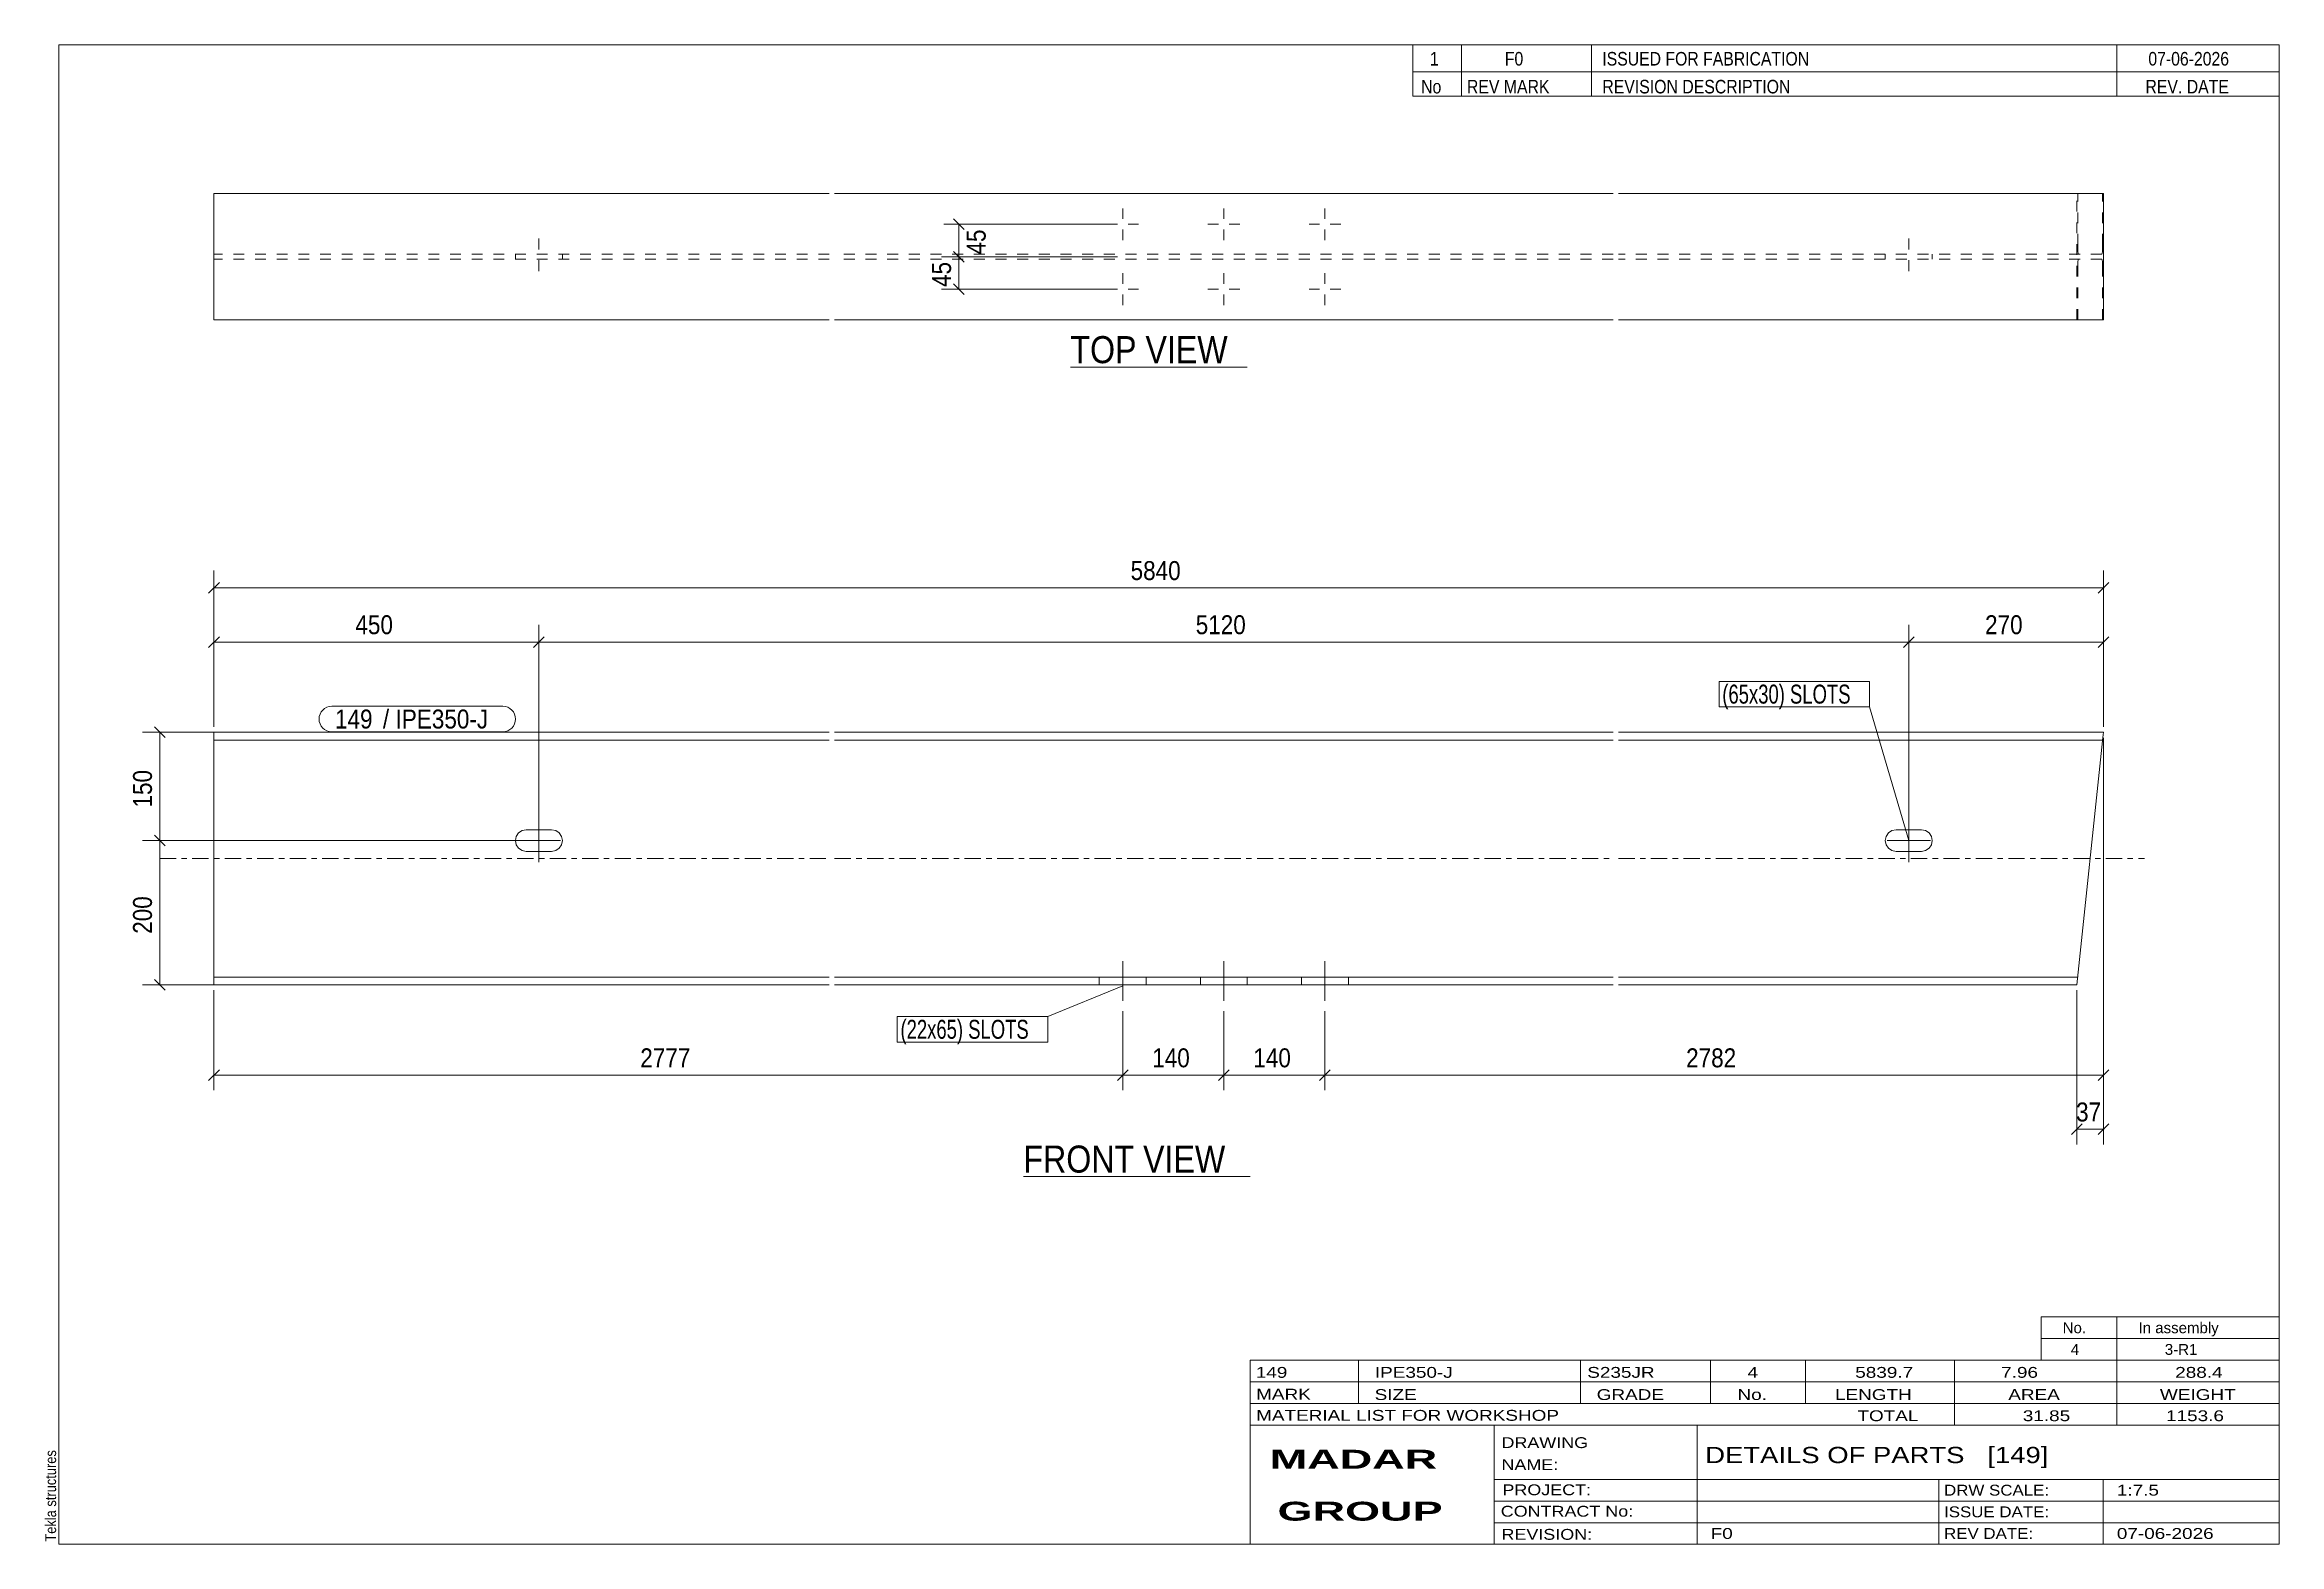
# Model space of a CAD drawing. Header units: millimetres. Extents: x 2 to 415, y 5 to 282.
import ezdxf

# ---------------------------------------------------------------- set-up
doc = ezdxf.new("R2010")
doc.units = ezdxf.units.MM
for name, pattern in [('XKITLINE00', [0]), ('XKITLINE02', [4, 2, -2]), ('XKITLINE03', [6, 3, -1, 1, -1])]:
    doc.linetypes.add(name, pattern=pattern)
for name, color, linetype, lineweight in [('Bolt', 3, 'Continuous', 0), ('BoltMark', 7, 'Continuous', 0), ('Dimensions', 7, 'Continuous', 0), ('DrawingSheet', 5, 'Continuous', 0), ('OtherObjectType', 7, 'Continuous', 0), ('Part', 2, 'Continuous', 0), ('PartMark', 7, 'Continuous', 0)]:
    doc.layers.add(name, color=color, linetype=linetype, lineweight=lineweight)
doc.styles.add('ARIAL', font='ARIAL.TTF')
doc.styles.add('ARIAL_BOLD', font='ARIALBD.TTF')
doc.styles.add('ARIAL_NARROW', font='ARIALN.TTF')

# ---------------------------------------------------------------- blocks, each defined once
blk = doc.blocks.new('*A1')
at = {"layer": 'Bolt', "color": 3, "linetype": 'XKITLINE00', "lineweight": 0}
for p, q in [((201.45, 105.39), (201.45, 112.73)), ((201.45, 105.39), (201.45, 112.73)), ((220.12, 105.39), (220.12, 112.73)), ((220.12, 105.39), (220.12, 112.73)), ((238.78, 105.39), (238.78, 112.73)), ((238.78, 105.39), (238.78, 112.73)), ((197.12, 109.79), (197.12, 108.33)), ((197.12, 109.79), (197.12, 108.33)), ((205.78, 109.79), (205.78, 108.33)), ((205.78, 109.79), (205.78, 108.33)), ((215.78, 109.79), (215.78, 108.33)), ((215.78, 109.79), (215.78, 108.33)), ((224.45, 109.79), (224.45, 108.33)), ((224.45, 109.79), (224.45, 108.33)), ((234.45, 109.79), (234.45, 108.33)), ((234.45, 109.79), (234.45, 108.33)), ((243.12, 109.79), (243.12, 108.33)), ((243.12, 109.79), (243.12, 108.33))]:
    blk.add_line(p, q, dxfattribs=at)
blk = doc.blocks.new('*A2')
at = {"layer": 'Bolt', "color": 3, "linetype": 'XKITLINE00', "lineweight": 0}
for p, q in [((89.9, 136.41), (89.47, 135.76)), ((90.55, 136.84), (89.9, 136.41)), ((91.32, 136.99), (90.55, 136.84)), ((95.98, 136.99), (91.32, 136.99)), ((93.65, 130.99), (93.65, 138.99)), ((96.75, 136.84), (95.98, 136.99)), ((97.4, 136.41), (96.75, 136.84)), ((97.83, 135.76), (97.4, 136.41)), ((342.84, 136.41), (342.4, 135.76)), ((343.48, 136.84), (342.84, 136.41)), ((344.25, 136.99), (343.48, 136.84)), ((348.92, 136.99), (344.25, 136.99)), ((346.58, 130.99), (346.58, 138.99)), ((349.68, 136.84), (348.92, 136.99)), ((350.33, 136.41), (349.68, 136.84)), ((350.76, 135.76), (350.33, 136.41)), ((89.47, 135.76), (89.32, 134.99)), ((89.32, 134.99), (89.32, 134.99)), ((89.32, 134.99), (89.47, 134.23)), ((89.47, 134.23), (89.9, 133.58)), ((97.65, 134.99), (89.65, 134.99)), ((89.9, 133.58), (90.55, 133.15)), ((90.55, 133.15), (91.32, 132.99)), ((91.32, 132.99), (95.98, 132.99)), ((95.98, 132.99), (96.75, 133.15)), ((96.75, 133.15), (97.4, 133.58)), ((97.4, 133.58), (97.83, 134.23)), ((97.98, 134.99), (97.83, 135.76)), ((97.83, 134.23), (97.98, 134.99)), ((97.98, 134.99), (97.98, 134.99)), ((342.4, 135.76), (342.25, 134.99)), ((342.25, 134.99), (342.25, 134.99)), ((342.25, 134.99), (342.4, 134.23)), ((342.4, 134.23), (342.84, 133.58)), ((350.58, 134.99), (342.58, 134.99)), ((342.84, 133.58), (343.48, 133.15)), ((343.48, 133.15), (344.25, 132.99)), ((344.25, 132.99), (348.92, 132.99)), ((348.92, 132.99), (349.68, 133.15)), ((349.68, 133.15), (350.33, 133.58)), ((350.33, 133.58), (350.76, 134.23)), ((350.92, 134.99), (350.76, 135.76)), ((350.76, 134.23), (350.92, 134.99)), ((350.92, 134.99), (350.92, 134.99))]:
    blk.add_line(p, q, dxfattribs=at)
blk = doc.blocks.new('*A3')
at = {"layer": 'Part', "color": 2, "linetype": 'XKITLINE00', "lineweight": 0}
for p, q in [((33.65, 108.33), (33.65, 154.99)), ((147.25, 154.99), (33.65, 154.99)), ((147.25, 153.53), (33.65, 153.53)), ((291.98, 154.99), (148.25, 154.99)), ((291.98, 153.53), (148.25, 153.53)), ((382.54, 154.99), (292.98, 154.99)), ((382.38, 153.53), (292.98, 153.53)), ((382.37, 153.4), (377.62, 108.33)), ((382.38, 153.53), (382.37, 153.4)), ((382.54, 154.99), (382.38, 153.53)), ((147.25, 109.79), (33.65, 109.79)), ((147.25, 108.33), (33.65, 108.33)), ((291.98, 109.79), (148.25, 109.79)), ((291.98, 108.33), (148.25, 108.33)), ((377.77, 109.79), (292.98, 109.79)), ((377.62, 108.33), (292.98, 108.33))]:
    blk.add_line(p, q, dxfattribs=at)
at = {"layer": 'Part', "color": 7, "linetype": 'XKITLINE03', "lineweight": 0}
for p, q in [((23.65, 131.66), (147.25, 131.66)), ((148.25, 131.66), (291.98, 131.66)), ((292.98, 131.66), (390.08, 131.66))]:
    blk.add_line(p, q, dxfattribs=at)
at = {"layer": 'Part', "color": 7, "linetype": 'XKITLINE02', "lineweight": 0}
blk.add_line((377.78, 109.93), (377.77, 109.79), dxfattribs=at)
blk = doc.blocks.new('*A4')
at = {"layer": 'Bolt', "color": 3, "linetype": 'XKITLINE00', "lineweight": 0}
for p, q in [((201.45, 251.77), (201.45, 249.81)), ((220.12, 251.77), (220.12, 249.81)), ((238.78, 251.77), (238.78, 249.81)), ((198.52, 248.83), (200.47, 248.83)), ((201.45, 245.9), (201.45, 247.85)), ((204.38, 248.83), (202.43, 248.83)), ((217.18, 248.83), (219.14, 248.83)), ((220.12, 245.9), (220.12, 247.85)), ((223.05, 248.83), (221.1, 248.83)), ((235.85, 248.83), (237.8, 248.83)), ((238.78, 245.9), (238.78, 247.85)), ((241.72, 248.83), (239.76, 248.83)), ((201.45, 239.77), (201.45, 237.81)), ((220.12, 239.77), (220.12, 237.81)), ((238.78, 239.77), (238.78, 237.81)), ((198.52, 236.83), (200.47, 236.83)), ((201.45, 233.9), (201.45, 235.85)), ((204.38, 236.83), (202.43, 236.83)), ((217.18, 236.83), (219.14, 236.83)), ((220.12, 233.9), (220.12, 235.85)), ((223.05, 236.83), (221.1, 236.83)), ((235.85, 236.83), (237.8, 236.83)), ((238.78, 233.9), (238.78, 235.85)), ((241.72, 236.83), (239.76, 236.83))]:
    blk.add_line(p, q, dxfattribs=at)
blk = doc.blocks.new('*A5')
at = {"layer": 'Bolt', "color": 3, "linetype": 'XKITLINE02', "lineweight": 0}
for p, q in [((93.65, 246.17), (93.65, 239.5)), ((346.58, 246.17), (346.58, 239.5)), ((89.32, 243.3), (89.32, 242.37)), ((97.98, 243.3), (97.98, 242.37)), ((342.25, 243.3), (342.25, 242.37)), ((350.92, 243.3), (350.92, 242.37))]:
    blk.add_line(p, q, dxfattribs=at)
blk = doc.blocks.new('*A6')
at = {"layer": 'Part', "color": 2, "linetype": 'XKITLINE00', "lineweight": 0}
for p, q in [((33.65, 254.5), (147.25, 254.5)), ((33.65, 231.17), (33.65, 254.5)), ((148.25, 254.5), (291.98, 254.5)), ((292.98, 254.5), (382.54, 254.5)), ((382.54, 254.5), (382.54, 231.17)), ((147.25, 231.17), (33.65, 231.17)), ((291.98, 231.17), (148.25, 231.17)), ((382.54, 231.17), (292.98, 231.17))]:
    blk.add_line(p, q, dxfattribs=at)
at = {"layer": 'Part', "color": 7, "linetype": 'XKITLINE02', "lineweight": 0}
for p, q in [((377.62, 231.17), (377.62, 254.5)), ((377.77, 245.03), (377.77, 254.5)), ((382.38, 245.03), (382.38, 254.5)), ((377.77, 245.03), (377.78, 244.37)), ((377.78, 244.37), (377.82, 243.81)), ((377.82, 243.81), (377.88, 243.43)), ((382.27, 243.43), (382.33, 243.81)), ((382.33, 243.81), (382.37, 244.37)), ((382.37, 244.37), (382.38, 245.03)), ((147.25, 243.3), (33.65, 243.3)), ((147.25, 242.37), (33.65, 242.37)), ((291.98, 243.3), (148.25, 243.3)), ((291.98, 242.37), (148.25, 242.37)), ((382.2, 243.3), (292.98, 243.3)), ((382.2, 242.37), (292.98, 242.37)), ((377.78, 241.3), (377.77, 240.63)), ((377.77, 231.17), (377.77, 240.63)), ((377.82, 241.86), (377.78, 241.3)), ((377.88, 242.23), (377.82, 241.86)), ((377.88, 243.43), (377.95, 243.3)), ((377.95, 242.37), (377.88, 242.23)), ((382.2, 243.3), (382.27, 243.43)), ((382.27, 242.23), (382.2, 242.37)), ((382.33, 241.86), (382.27, 242.23)), ((382.37, 241.3), (382.33, 241.86)), ((382.38, 240.63), (382.37, 241.3)), ((382.38, 231.17), (382.38, 240.63))]:
    blk.add_line(p, q, dxfattribs=at)
blk = doc.blocks.new('*A7')
at = {"layer": 'DrawingSheet', "color": 5, "linetype": 'XKITLINE00', "lineweight": 0}
for p, q in [((415, 282), (5, 282)), ((5, 282), (5, 5)), ((415, 5), (415, 282)), ((5, 5), (415, 5))]:
    blk.add_line(p, q, dxfattribs=at)
at = {"layer": 'DrawingSheet', "color": 5, "style": 'ARIAL', "width": 0.85}
blk.add_text('Tekla structures', height=2, rotation=90, dxfattribs=at).set_placement((4.5, 5.5))
blk = doc.blocks.new('*A8')
at = {"layer": 'OtherObjectType', "color": 7, "linetype": 'XKITLINE00', "lineweight": 0}
for p, q in [((371, 47), (415, 47)), ((371, 43), (371, 47)), ((385, 43), (385, 47)), ((415, 43), (415, 47)), ((371, 43), (415, 43)), ((371, 39), (371, 43)), ((385, 39), (385, 43)), ((415, 39), (415, 43)), ((371, 39), (415, 39))]:
    blk.add_line(p, q, dxfattribs=at)
at = {"layer": 'OtherObjectType', "color": 7, "style": 'ARIAL_NARROW', "width": 1.211571}
for s, p in [('No.', (375, 44)), ('In assembly', (389, 44)), ('4', (376.5, 40)), ('3-R1', (393.86, 40))]:
    blk.add_text(s, height=2, dxfattribs=at).set_placement(p)
blk = doc.blocks.new('*A9')
at = {"layer": 'OtherObjectType', "color": 7, "linetype": 'XKITLINE00', "lineweight": 0}
for p, q in [((255, 282), (415, 282)), ((415, 282), (255, 282)), ((255, 282), (255, 277)), ((264, 282), (264, 277)), ((288, 282), (288, 277)), ((385, 282), (385, 277)), ((415, 282), (415, 277)), ((255, 277), (415, 277)), ((255, 277), (255, 272.5)), ((255, 277), (415, 277)), ((264, 277), (264, 272.5)), ((288, 277), (288, 272.5)), ((385, 277), (385, 272.5)), ((415, 277), (415, 272.5)), ((415, 272.5), (255, 272.5))]:
    blk.add_line(p, q, dxfattribs=at)
at = {"layer": 'OtherObjectType', "color": 7, "style": 'ARIAL_NARROW'}
for s, width, p in [('1', 1.017001, (258.16, 278.15)), ('F0', 1.017001, (272, 278.15)), ('ISSUED FOR FABRICATION', 1.017001, (290, 278.15)), ('07-06-2026', 1.017001, (390.82, 278.15)), ('No', 1.02, (256.54, 273)), ('REV MARK', 1.02, (265, 273)), ('REVISION DESCRIPTION', 1.02, (290, 273)), ('REV. DATE', 1.02, (390.28, 273))]:
    blk.add_text(s, height=2.5, dxfattribs=dict(at, width=width)).set_placement(p)
blk = doc.blocks.new('*A10')
at = {"layer": 'OtherObjectType', "color": 7, "linetype": 'XKITLINE00', "lineweight": 0}
for p, q in [((225, 39), (415, 39)), ((225, 39), (225, 35)), ((225, 39), (415, 39)), ((245, 35), (245, 39)), ((286, 35), (286, 39)), ((310, 35), (310, 39)), ((327.5, 35), (327.5, 39)), ((355, 35), (355, 39)), ((385, 35), (385, 39)), ((415, 35), (415, 39)), ((225, 35), (415, 35)), ((225, 35), (225, 5)), ((225, 35), (415, 35)), ((245, 31), (245, 35)), ((286, 31), (286, 35)), ((310, 31), (310, 35)), ((327.5, 31), (327.5, 35)), ((355, 31), (355, 35)), ((385, 31), (385, 35)), ((415, 31), (415, 35)), ((225, 31), (415, 31)), ((355, 27), (355, 31)), ((385, 27), (385, 31)), ((415, 27), (415, 31)), ((225, 27), (415, 27)), ((270, 21), (270, 27)), ((307.5, 17), (307.5, 27)), ((415, 21), (415, 27)), ((270, 21), (270, 5)), ((415, 17), (415, 21)), ((270, 17), (415, 17)), ((307.5, 5), (307.5, 17)), ((352.16, 13), (352.16, 17)), ((382.5, 5), (382.5, 17)), ((415, 13), (415, 17)), ((270, 13), (415, 13)), ((352.16, 5), (352.16, 13)), ((415, 9), (415, 13)), ((270, 9), (415, 9)), ((415, 5), (415, 9)), ((225, 5), (415, 5)), ((262.5, 5), (415, 5))]:
    blk.add_line(p, q, dxfattribs=at)
at = {"layer": 'OtherObjectType', "color": 7, "style": 'ARIAL_NARROW'}
for s, height, width, p in [('149', 2, 1.525501, (226.01, 35.76)), ('IPE350-J', 2, 1.525501, (248, 35.76)), ('S235JR', 2, 1.525501, (287.22, 35.76)), ('4', 2, 1.525501, (316.82, 35.76)), ('5839.7', 2, 1.525501, (336.7, 35.76)), ('7.96', 2, 1.525501, (363.64, 35.76)), ('288.4', 2, 1.525501, (395.78, 35.76)), ('MARK', 2, 1.525501, (226.08, 31.73)), ('SIZE', 2, 1.525501, (247.96, 31.66)), ('GRADE', 2, 1.525501, (288.96, 31.66)), ('No.', 2, 1.525501, (314.96, 31.66)), ('LENGTH', 2, 1.525501, (332.96, 31.66)), ('AREA', 2, 1.525501, (364.96, 31.66)), ('WEIGHT', 2, 1.525501, (392.96, 31.66)), ('MATERIAL LIST FOR WORKSHOP', 2, 1.525501, (226.08, 27.82)), ('TOTAL', 2, 1.525501, (337.1, 27.75)), ('31.85', 2, 1.525501, (367.64, 27.75)), ('1153.6', 2, 1.525501, (394.09, 27.75)), ('DRAWING', 2, 1.445, (271.38, 22.78)), ('NAME:', 2, 1.445, (271.38, 18.72)), ('DETAILS OF PARTS   [149]', 3, 1.474651, (309, 20)), ('PROJECT:', 2, 1.445, (271.55, 14.07)), ('DRW SCALE:', 2, 1.36, (353.1, 14)), ('1:7.5', 2, 1.525501, (385, 14)), ('CONTRACT No:', 2, 1.445, (271.25, 10.11)), ('ISSUE DATE:', 2, 1.36, (353.1, 10)), ('REVISION:', 2, 1.445, (271.38, 5.84)), ('F0', 2, 1.525501, (310, 6)), ('REV DATE:', 2, 1.36, (353.1, 6)), ('07-06-2026', 2, 1.525501, (385, 6))]:
    blk.add_text(s, height=height, dxfattribs=dict(at, width=width)).set_placement(p)
at = {"layer": 'OtherObjectType', "color": 1, "style": 'ARIAL_BOLD', "width": 1.7}
for s, p in [('MADAR ', (228.58, 18.97)), ('GROUP', (230.03, 9.37))]:
    blk.add_text(s, height=3.5, dxfattribs=at).set_placement(p)
blk = doc.blocks.new('*A11')
at = {"layer": 'Dimensions', "color": 7, "linetype": 'XKITLINE00', "lineweight": 0}
for p, q in [((220.12, 103.46), (220.12, 88.86)), ((238.78, 103.46), (238.78, 88.86)), ((221.11, 92.65), (219.13, 90.67)), ((220.12, 91.66), (238.78, 91.66)), ((239.77, 92.65), (237.79, 90.67))]:
    blk.add_line(p, q, dxfattribs=at)
at = {"layer": 'Dimensions', "color": 3}
for p in [(220.12, 91.66), (238.78, 91.66)]:
    blk.add_point(p, dxfattribs=at)
at = {"layer": 'Dimensions', "color": 3, "style": 'ARIAL', "width": 0.85}
blk.add_text('140', height=3.5, dxfattribs=at).set_placement((225.56, 93.11))
blk = doc.blocks.new('*A12')
at = {"layer": 'Dimensions', "color": 7, "linetype": 'XKITLINE00', "lineweight": 0}
for p, q in [((201.45, 103.46), (201.45, 88.86)), ((220.12, 103.46), (220.12, 88.86)), ((202.44, 92.65), (200.46, 90.67)), ((201.45, 91.66), (220.12, 91.66)), ((221.11, 92.65), (219.13, 90.67))]:
    blk.add_line(p, q, dxfattribs=at)
at = {"layer": 'Dimensions', "color": 3}
for p in [(201.45, 91.66), (220.12, 91.66)]:
    blk.add_point(p, dxfattribs=at)
at = {"layer": 'Dimensions', "color": 3, "style": 'ARIAL', "width": 0.85}
blk.add_text('140', height=3.5, dxfattribs=at).set_placement((206.89, 93.11))
blk = doc.blocks.new('*A13')
at = {"layer": 'Dimensions', "color": 7, "linetype": 'XKITLINE00', "lineweight": 0}
for p, q in [((92.65, 134.99), (20.45, 134.99)), ((22.66, 135.98), (24.64, 134)), ((23.65, 108.33), (23.65, 134.99)), ((92.65, 108.33), (20.45, 108.33)), ((22.66, 109.32), (24.64, 107.34))]:
    blk.add_line(p, q, dxfattribs=at)
at = {"layer": 'Dimensions', "color": 3}
for p in [(23.65, 134.99), (23.65, 108.33)]:
    blk.add_point(p, dxfattribs=at)
at = {"layer": 'Dimensions', "color": 3, "style": 'ARIAL', "width": 0.85}
blk.add_text('200', height=3.5, rotation=90.0002, dxfattribs=at).set_placement((22.2, 117.77))
blk = doc.blocks.new('*A14')
at = {"layer": 'Dimensions', "color": 7, "linetype": 'XKITLINE00', "lineweight": 0}
for p, q in [((92.65, 154.99), (20.45, 154.99)), ((22.66, 155.98), (24.64, 154)), ((23.65, 134.99), (23.65, 154.99)), ((92.65, 134.99), (20.45, 134.99)), ((22.66, 135.98), (24.64, 134))]:
    blk.add_line(p, q, dxfattribs=at)
at = {"layer": 'Dimensions', "color": 3}
for p in [(23.65, 154.99), (23.65, 134.99)]:
    blk.add_point(p, dxfattribs=at)
at = {"layer": 'Dimensions', "color": 3, "style": 'ARIAL', "width": 0.85}
blk.add_text('150', height=3.5, rotation=90.0002, dxfattribs=at).set_placement((22.2, 141.1))
blk = doc.blocks.new('*A15')
at = {"layer": 'Dimensions', "color": 7, "linetype": 'XKITLINE00', "lineweight": 0}
for p, q in [((34.64, 182.65), (32.66, 180.67)), ((33.65, 155.99), (33.65, 184.86)), ((33.65, 181.66), (382.54, 181.66)), ((383.53, 182.65), (381.55, 180.67)), ((382.54, 155.99), (382.54, 184.86))]:
    blk.add_line(p, q, dxfattribs=at)
at = {"layer": 'Dimensions', "color": 3}
for p in [(33.65, 181.66), (382.54, 181.66)]:
    blk.add_point(p, dxfattribs=at)
at = {"layer": 'Dimensions', "color": 3, "style": 'ARIAL', "width": 0.85}
blk.add_text('5840', height=3.5, dxfattribs=at).set_placement((202.9, 183.11))
blk = doc.blocks.new('*A16')
at = {"layer": 'Dimensions', "color": 7, "linetype": 'XKITLINE00', "lineweight": 0}
for p, q in [((382.54, 153.99), (382.54, 78.86)), ((377.62, 107.33), (377.62, 78.86)), ((378.61, 82.65), (376.63, 80.67)), ((383.53, 82.65), (381.55, 80.67)), ((377.62, 81.66), (382.54, 81.66))]:
    blk.add_line(p, q, dxfattribs=at)
at = {"layer": 'Dimensions', "color": 3}
for p in [(377.62, 81.66), (382.54, 81.66)]:
    blk.add_point(p, dxfattribs=at)
at = {"layer": 'Dimensions', "color": 3, "style": 'ARIAL', "width": 0.85}
blk.add_text('37', height=3.5, dxfattribs=at).set_placement((377.48, 83.11))
blk = doc.blocks.new('*A17')
at = {"layer": 'Dimensions', "color": 7, "linetype": 'XKITLINE00', "lineweight": 0}
for p, q in [((33.65, 155.99), (33.65, 174.86)), ((93.65, 135.99), (93.65, 174.86)), ((34.64, 172.65), (32.66, 170.67)), ((33.65, 171.66), (93.65, 171.66)), ((94.64, 172.65), (92.66, 170.67))]:
    blk.add_line(p, q, dxfattribs=at)
at = {"layer": 'Dimensions', "color": 3}
for p in [(33.65, 171.66), (93.65, 171.66)]:
    blk.add_point(p, dxfattribs=at)
at = {"layer": 'Dimensions', "color": 3, "style": 'ARIAL', "width": 0.85}
blk.add_text('450', height=3.5, dxfattribs=at).set_placement((59.76, 173.11))
blk = doc.blocks.new('*A18')
at = {"layer": 'Dimensions', "color": 7, "linetype": 'XKITLINE00', "lineweight": 0}
for p, q in [((93.65, 135.99), (93.65, 174.86)), ((346.58, 135.99), (346.58, 174.86)), ((94.64, 172.65), (92.66, 170.67)), ((93.65, 171.66), (346.58, 171.66)), ((347.57, 172.65), (345.59, 170.67))]:
    blk.add_line(p, q, dxfattribs=at)
at = {"layer": 'Dimensions', "color": 3}
for p in [(93.65, 171.66), (346.58, 171.66)]:
    blk.add_point(p, dxfattribs=at)
at = {"layer": 'Dimensions', "color": 3, "style": 'ARIAL', "width": 0.85}
blk.add_text('5120', height=3.5, dxfattribs=at).set_placement((214.92, 173.11))
blk = doc.blocks.new('*A19')
at = {"layer": 'Dimensions', "color": 7, "linetype": 'XKITLINE00', "lineweight": 0}
for p, q in [((346.58, 135.99), (346.58, 174.86)), ((382.54, 155.99), (382.54, 174.86)), ((347.57, 172.65), (345.59, 170.67)), ((346.58, 171.66), (382.54, 171.66)), ((383.53, 172.65), (381.55, 170.67))]:
    blk.add_line(p, q, dxfattribs=at)
at = {"layer": 'Dimensions', "color": 3}
for p in [(346.58, 171.66), (382.54, 171.66)]:
    blk.add_point(p, dxfattribs=at)
at = {"layer": 'Dimensions', "color": 3, "style": 'ARIAL', "width": 0.85}
blk.add_text('270', height=3.5, dxfattribs=at).set_placement((360.67, 173.11))
blk = doc.blocks.new('*A20')
at = {"layer": 'Dimensions', "color": 7, "linetype": 'XKITLINE00', "lineweight": 0}
for p, q in [((33.65, 107.33), (33.65, 88.86)), ((201.45, 103.46), (201.45, 88.86)), ((34.64, 92.65), (32.66, 90.67)), ((33.65, 91.66), (201.45, 91.66)), ((202.44, 92.65), (200.46, 90.67))]:
    blk.add_line(p, q, dxfattribs=at)
at = {"layer": 'Dimensions', "color": 3}
for p in [(33.65, 91.66), (201.45, 91.66)]:
    blk.add_point(p, dxfattribs=at)
at = {"layer": 'Dimensions', "color": 3, "style": 'ARIAL', "width": 0.85}
blk.add_text('2777', height=3.5, dxfattribs=at).set_placement((112.36, 93.11))
blk = doc.blocks.new('*A21')
at = {"layer": 'Dimensions', "color": 7, "linetype": 'XKITLINE00', "lineweight": 0}
for p, q in [((382.54, 153.99), (382.54, 88.86)), ((238.78, 103.46), (238.78, 88.86)), ((239.77, 92.65), (237.79, 90.67)), ((238.78, 91.66), (382.54, 91.66)), ((383.53, 92.65), (381.55, 90.67))]:
    blk.add_line(p, q, dxfattribs=at)
at = {"layer": 'Dimensions', "color": 3}
for p in [(238.78, 91.66), (382.54, 91.66)]:
    blk.add_point(p, dxfattribs=at)
at = {"layer": 'Dimensions', "color": 3, "style": 'ARIAL', "width": 0.85}
blk.add_text('2782', height=3.5, dxfattribs=at).set_placement((305.47, 93.11))
blk = doc.blocks.new('*A22')
at = {"layer": 'BoltMark', "color": 7, "linetype": 'XKITLINE00', "lineweight": 0}
for p, q in [((311.55, 164.39), (339.34, 164.39)), ((311.55, 159.69), (311.55, 164.39)), ((339.34, 159.69), (339.34, 164.39)), ((311.55, 159.69), (339.34, 159.69)), ((346.58, 134.99), (339.34, 159.69))]:
    blk.add_line(p, q, dxfattribs=at)
at = {"layer": 'BoltMark', "color": 3, "style": 'ARIAL_NARROW', "width": 0.85}
blk.add_text('(65x30) SLOTS', height=3.5, dxfattribs=at).set_placement((312.15, 160.29))
blk = doc.blocks.new('*A23')
at = {"layer": 'BoltMark', "color": 7, "linetype": 'XKITLINE00', "lineweight": 0}
for p, q in [((201.45, 108.13), (187.59, 102.48)), ((159.81, 102.48), (187.59, 102.48)), ((159.81, 97.78), (159.81, 102.48)), ((187.59, 97.78), (187.59, 102.48)), ((159.81, 97.78), (187.59, 97.78))]:
    blk.add_line(p, q, dxfattribs=at)
at = {"layer": 'BoltMark', "color": 3, "style": 'ARIAL_NARROW', "width": 0.85}
blk.add_text('(22x65) SLOTS', height=3.5, dxfattribs=at).set_placement((160.41, 98.38))
blk = doc.blocks.new('*A24')
at = {"layer": 'PartMark', "color": 7, "linetype": 'XKITLINE00', "lineweight": 0}
for p, q in [((55.4, 159.79), (86.99, 159.79)), ((55.4, 155.09), (86.99, 155.09))]:
    blk.add_line(p, q, dxfattribs=at)
for centre, start, end in [((55.4, 157.44), 90, 270), ((86.99, 157.44), 270, 90)]:
    blk.add_arc(centre, 2.35, start, end, dxfattribs=at)
at = {"layer": 'PartMark', "color": 1, "style": 'ARIAL', "width": 0.85}
blk.add_text('149', height=3.5, dxfattribs=at).set_placement((56, 155.69))
at = {"layer": 'PartMark', "color": 3, "style": 'ARIAL', "width": 0.85}
for s, p in [('/', (64.84, 155.69)), ('IPE350-J', (67.18, 155.69))]:
    blk.add_text(s, height=3.5, dxfattribs=at).set_placement(p)
blk = doc.blocks.new('*A25')
at = {"layer": 'OtherObjectType', "color": 7, "linetype": 'XKITLINE00', "lineweight": 0}
blk.add_line((183.11, 72.91), (224.97, 72.91), dxfattribs=at)
at = {"layer": 'OtherObjectType', "color": 3, "style": 'ARIAL', "width": 0.85}
blk.add_text('FRONT VIEW', height=5, dxfattribs=at).set_placement((183.11, 73.66))
blk = doc.blocks.new('*A26')
at = {"layer": 'Dimensions', "color": 7, "linetype": 'XKITLINE00', "lineweight": 0}
for p, q in [((170.2, 243.82), (172.18, 241.84)), ((200.45, 242.83), (167.99, 242.83)), ((171.19, 236.83), (171.19, 242.83)), ((200.45, 236.83), (167.99, 236.83)), ((170.2, 237.82), (172.18, 235.84))]:
    blk.add_line(p, q, dxfattribs=at)
at = {"layer": 'Dimensions', "color": 3, "style": 'ARIAL', "width": 0.85}
blk.add_text('45', height=3.5, rotation=90.0002, dxfattribs=at).set_placement((169.74, 237.24))
blk = doc.blocks.new('*A27')
at = {"layer": 'Dimensions', "color": 7, "linetype": 'XKITLINE00', "lineweight": 0}
for p, q in [((200.45, 248.83), (168.39, 248.83)), ((170.2, 249.82), (172.18, 247.84)), ((171.19, 242.83), (171.19, 248.83)), ((170.2, 243.82), (172.18, 241.84)), ((200.45, 242.83), (168.39, 242.83))]:
    blk.add_line(p, q, dxfattribs=at)
at = {"layer": 'Dimensions', "color": 3, "style": 'ARIAL', "width": 0.85}
blk.add_text('45', height=3.5, rotation=90.0002, dxfattribs=at).set_placement((176.14, 243.24))
blk = doc.blocks.new('*A28')
at = {"layer": 'OtherObjectType', "color": 7, "linetype": 'XKITLINE00', "lineweight": 0}
blk.add_line((191.79, 222.42), (224.4, 222.42), dxfattribs=at)
at = {"layer": 'OtherObjectType', "color": 3, "style": 'ARIAL', "width": 0.85}
blk.add_text('TOP VIEW', height=5, dxfattribs=at).set_placement((191.79, 223.17))

msp = doc.modelspace()

# ---------------------------------------------------------------- block references
at = {"lineweight": 0}
for name in ['*A7', '*A9', '*A6', '*A4', '*A27', '*A5', '*A26', '*A28', '*A15', '*A17', '*A18', '*A19', '*A22', '*A24', '*A14', '*A3', '*A21', '*A16', '*A2', '*A13', '*A1', '*A20', '*A23', '*A12', '*A11', '*A25', '*A8', '*A10']:
    msp.add_blockref(name, (0, 0), dxfattribs=at)

doc.saveas('drawing.dxf')
